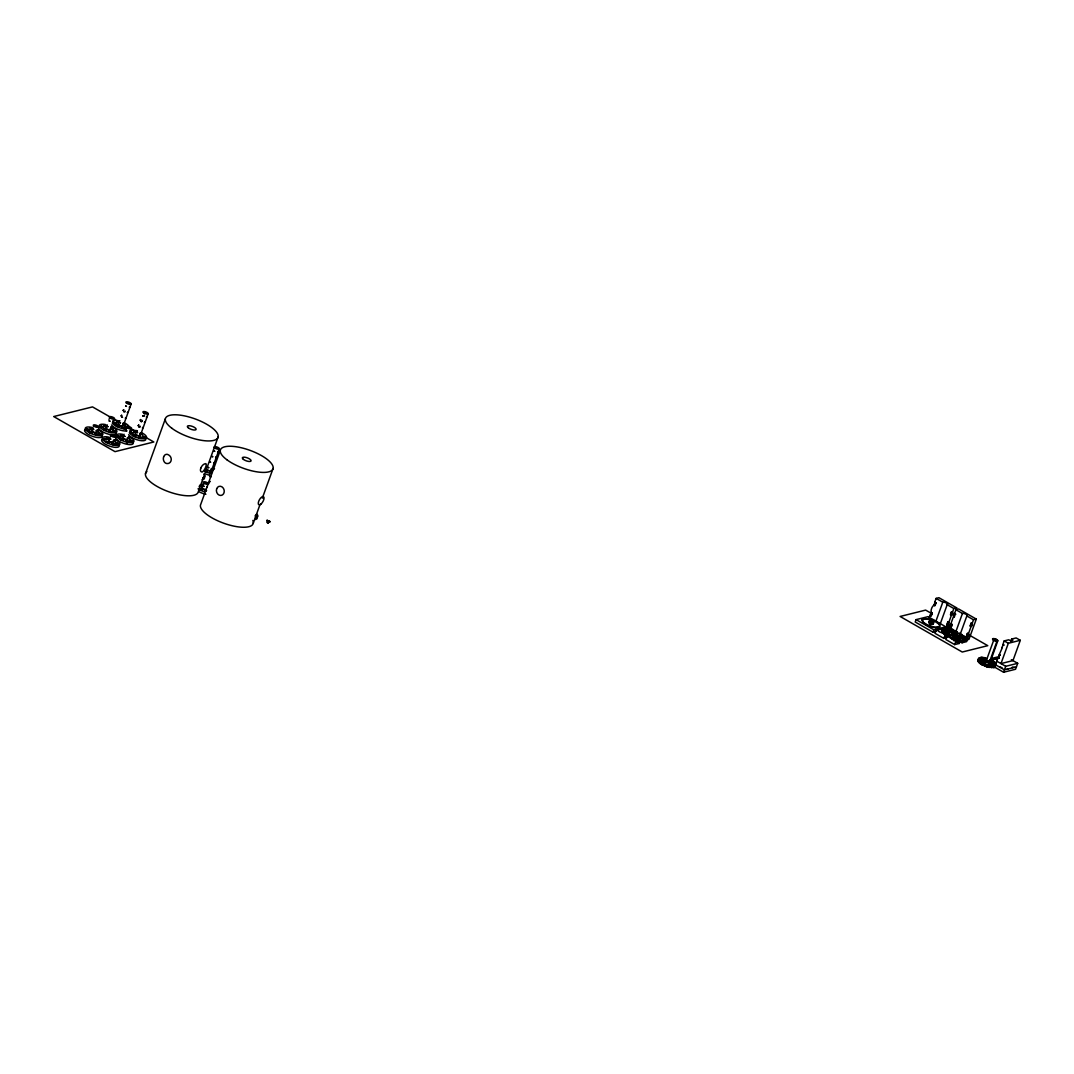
<?xml version="1.0" encoding="UTF-8"?>
<svg xmlns="http://www.w3.org/2000/svg" width="1074" height="1074" viewBox="0 0 1074 1074"><rect width="100%" height="100%" fill="white"/><g stroke="black" fill="none" stroke-linecap="round" stroke-linejoin="round"><path stroke-width="1.5" d="M944.811 635.915L945.67 636.694L944.811 635.915L945.321 634.143L942.113 630.8L946.087 634.841L946.221 636.546C948.449 635.902 944.288 632.559 951.913 635.137L952.813 634.909C955.967 633.378 950.785 632.948 952.813 634.909M958.881 640.56L958.276 640.708C956.061 645.461 960.599 636.318 957.068 642.762L956.155 640.614L956.827 639.406L954.679 638.48L953.94 639.5L954.41 638.493M956.142 632.076L955.31 634.143L956.048 634.559L957.109 631.848L956.142 632.076C953.323 631.19 946.369 626.223 945.415 630.774C947.456 634.412 940.435 632.653 944.516 632.398C948.53 633.848 942.69 635.311 943.375 632.344M956.773 635.083L956.357 637.607L958.303 637.822L958.867 635.325L955.041 635.15L953.054 636.144L951.926 639.043C947.026 635.365 954.652 641.487 953.054 636.144M935.722 627.659L926.849 624.625L923.492 622.356L922.391 619.456L921.908 620.49C925.264 625.833 933.83 629.082 939.763 626.786C939.629 621.282 927.681 616.597 922.15 619.671M107.132 424.713L106.823 425.183M946.221 636.546C944.731 633.472 950.275 637.191 945.845 635.271M946.301 632.304C950.691 629.592 947.859 636.345 946.664 631.525M946.57 631.633L949.349 632.68M949.362 632.546L949.241 632.787M952.437 633.633L952.705 634.855M954.115 638.654L956.33 639.876M957.135 638.506C961.552 635.821 958.8 642.628 957.511 637.741M957.404 637.835L960.196 638.882M960.062 639.46L960.21 638.748M965.459 640.171C965.942 635.298 962.707 643.702 963.284 639.849C965.996 639.648 965.419 640.816 963.016 640.373M963.284 639.849L964.345 640.453L965.459 638.923M946.087 634.841L945.321 634.143M956.934 641.044L954.571 639.191L954.101 640.99M945.926 628.881L942.918 629.297L941.791 631.807L943.71 630.841L947.456 631.015L948.02 629.122M953.014 637.325L955.054 635.486L961.096 636.197L966.815 638.587L965.284 640.708M939.575 624.652L935.253 621.282M933.4 623.779C929.185 612.623 927.144 630.8 933.574 622.088M933.252 623.967L933.601 622.302M142.318 420.471L142.278 421.196M144.426 416.081L144.265 415.061M933.373 623.538L933.427 621.846M932.97 624.075L933.481 622.464M97.385 429.936C95.868 429.989 101.211 432.07 96.096 430.406M114.448 439.696C112.743 439.736 118.409 441.669 113.401 440.367M950.329 629.646L949.591 632.116L954.987 634.372L957.458 633.955L956.048 634.559M933.145 621.591L933.199 623.256M932.541 624.115L933.225 622.571M984.509 660.577L985.314 659.047L984.509 660.577L985.194 661.571L989.986 662.725L997.813 640.762M979.931 657.691L979.3 659.933L983.368 663.101L987.597 664.806L986.912 666.927L980.535 664.014L977.729 660.765L978.589 658.469L981.206 657.422L984.898 657.704L984.053 659.396L985.14 659.449M989.986 662.725L989.825 660.134M932.756 621.322L932.031 624.075M948.02 635.607L947.993 634.197M963.781 640.507L962.76 641.339C958.666 638.882 957.364 642.333 962.17 642.735L966.667 641.621L967.956 638.05L961.458 635.07M989.664 662.873C992.98 659.637 986.039 661.799 984.106 659.261M983.341 662.618L984.415 663.101L982.858 662.98L982.603 661.772L985.502 662.806L982.562 661.893M990.201 660.47L990.134 662.497M956.907 639.701L956.598 639.862M982.415 662.47L982.603 661.772M986.657 658.886L983.328 658.12L985.529 659.181M991.584 663.651C1001.612 664.309 986.08 662.94 993.584 664.282M946.073 633.365L945.805 633.016M956.907 639.567L956.652 639.231M945.805 634.17L946.06 633.499M980.401 658.805C976.897 658.939 986.966 659.772 980.911 660.483M983.341 658.416L985.274 659.946L983.328 658.12M980.173 658.845L982.629 660.631M949.228 633.11L949.282 632.385M960.062 639.312L960.116 638.587M958.867 635.325L961.176 635.862L960.438 638.318L965.835 640.574M947.644 635.647L948.49 634.13M959.337 640.346C957.578 643.756 955.86 641.554 958.142 640.386L957.699 641.715M989.167 662.927L989.798 660.913M948.906 633.418L949.107 632.197M947.832 636.936L948.208 635.566L947.214 634.304L946.664 635.66L947.255 634.372M959.055 641.769L959.203 643.474L958.84 640.399M991.785 663.987L992.134 662.819M988.845 663.638L991.369 664.806L988.469 663.772L989.543 664.793L991.369 664.806M959.981 639.151L959.941 638.412M933.078 620.289L935.226 621.537M992.725 659.731C990.362 659.678 1002.498 657.785 993.786 658.939M987.597 664.806L993.45 665.652L995.705 664.068L995.773 665.41C989.986 667.652 981.623 664.47 978.36 659.261L979.152 658.228M995.289 666.954L995.356 663.141L996.001 664.605L994.47 667.518L986.912 666.927M948.1 635.593L949.094 634.17M959.525 641.836L959.941 640.386M980.28 660.148L980.038 659.235M988.563 662.886L988.979 661.436M988.872 664.444L989.543 664.793M991.785 661.826C986.724 655.999 995.222 665.424 989.597 660.792M991.758 663.437L992.43 662.819M956.397 639.043L953.86 639.191M959.794 638.963L959.7 638.225M931.44 623.954L932.272 621.081M128.45 437.037L129.887 438.098L127.444 437.601M212.196 468.277L213.619 469.338L211.175 468.841M954.37 639.137L954.705 640.05L956.008 639.849M994.47 667.518L994.725 665.37M953.041 639.876L953.766 635.499M944.14 632.908C947.416 631.351 942.757 632.197 945.241 632.667M947.993 632.224C947.59 626.612 950.691 635.378 947.456 631.499M948.986 630.962C948.449 632.667 949.523 631.405 946.301 632.156M956.531 637.996C953.43 635.096 958.8 641.326 955.001 638.52M958.276 638.292L958.8 636.761L959.82 637.11L959.364 638.614L957.149 638.359M989.02 665.155L989.745 664.699L990.094 665.544M945.254 633.177L945.63 631.66M959.834 637.177L959.391 638.56L958.25 638.117M993.114 667.813L993.45 665.652M945.657 631.821L944.919 633.257M955.994 639.46L956.437 638.063L955.9 639.473M959.74 637.244C958.344 640.185 960.774 636.922 958.894 637.003M988.765 666.028L989.141 664.658L990.282 665.101M948.933 630.841L948.49 632.224L948.852 630.774M949.792 634.304L948.678 635.633M959.337 638.426L959.592 636.922L959.001 638.211M960.183 641.957L960.639 640.52M987.865 662.752L988.322 661.316M954.222 634.385L954.048 633.7M948.342 632.452C949.926 628.303 945.805 633.754 948.06 630.787M989.315 664.618L988.859 666.014L989.436 664.618M991.329 667.813L991.745 665.638M101.171 434.473L98.311 433.305L99.761 434.46M106.769 426.875L103.91 425.707L105.749 426.955M123.832 436.648L120.973 435.48L122.423 436.635M136.586 432.258L133.726 431.09L135.915 432.392M144.829 437.642C138.6 433.721 148.628 438.434 142.332 436.393M213.431 469.888L211.967 468.734M956.41 637.808C954.826 640.829 958.035 637.996 954.92 638.976M948.691 631.042L947.912 632.371M955.766 639.46L956.236 638.063M959.055 638.641L959.525 637.244M944.999 632.895L945.456 631.525L947.456 631.015M948.288 632.076L948.745 630.707M952.182 634.17C956.343 632.492 952.289 634.022 954.021 632.868L954.625 632.72M955.833 639.097L956.303 637.741M989.208 667.504L989.919 664.927M995.625 663.625C994.86 659.584 988.416 660.765 992.04 661.302M944.771 633.23L945.254 631.834M955.618 639.433L956.102 638.037L955.471 639.392M958.921 638.614L959.404 637.218M990.08 661.678L989.906 660.98M945.335 631.472C944.489 634.559 946.409 629.109 942.73 631.781L942.918 629.297M948.154 632.009L948.624 630.653M947.429 635.647L947.443 634.506M954.021 634.009L954.491 632.653M955.699 639.03L956.182 637.674M958.276 641.863L958.746 640.507M950.53 634.519L949.335 635.754L951.376 635.727M960.868 642.158L961.378 640.722M987.127 662.537L987.637 661.114M930.822 623.779L931.346 622.302L932.85 622.598M944.623 633.19L945.12 631.794M958.76 638.574L959.257 637.177M123.309 425.64L131.149 403.972M140.372 435.4L148.212 413.732M145.487 473.701L165.342 418.833M218.156 436.89L198.287 491.744A27.937 9.559 19.9 0 1 166.577 490.939A27.937 9.559 19.9 0 1 146.87 471.553M211.538 470.479L219.391 448.811M220.318 450.301L200.449 505.169A27.937 9.559 19.9 0 0 228.453 524.756A27.937 9.559 19.9 0 0 252.846 520.46M253.263 523.213L260.069 504.404M262.338 498.135L273.118 468.358M916.068 619.631L933.87 629.807L945.832 626.827L928.043 616.651L916.068 619.631L915.209 621.994L933.011 632.183L936.004 631.445M929.185 617.577L929.99 615.348L931.292 615.818L932.286 613.079C929.117 613.079 932.675 603.279 934.984 605.629L935.978 602.876L934.675 602.407L936.125 598.393L938.918 597.694L956.639 607.83L949.295 628.129M930.312 615.268L931.306 612.516M934.004 605.065L934.998 602.326M929.99 615.348L930.957 615.899L932.286 613.079M933.682 605.145L934.649 605.709L935.978 602.876M936.004 620.947L942.784 602.205L936.125 598.393M933.011 632.183L933.87 629.807M938.582 629.149L940.623 629.243L936.246 629.726L934.957 633.298L943.845 638.386L946.852 637.647M939.831 625.014L947.174 604.716A2.792 0.953 19.9 0 0 946.462 603.091A2.792 0.953 19.9 0 0 942.784 602.205M938.475 629.431L946.61 627.753L944.57 627.659M939.132 631.713L946.1 634.586M944.462 627.941L948.221 626.76L951.202 628.465M946.718 624.934L947.711 622.182L949.027 622.665C950.047 626.598 945.039 624.437 948.033 625.404M950.409 614.731L951.403 611.992L952.719 612.462C953.739 616.395 948.718 614.234 951.725 615.201M947.053 624.84L948.047 622.101M950.745 614.65L951.739 611.912M946.892 627.713L947.698 625.484M947.711 622.182L948.691 622.745L951.389 615.295M951.403 611.992L952.383 612.542L953.833 608.528L956.639 607.83M943.845 638.386L945.147 634.828M949.98 626.518L950.973 623.779L951.94 624.33C952.96 628.263 947.953 626.102 950.946 627.082M953.672 616.328C955.457 618.087 951.765 615.268 954.665 613.576L955.632 614.14L954.665 613.576M949.429 635.365L947.093 635.942L945.805 639.5L954.692 644.601L959.203 643.474M950.624 627.162L951.94 624.33M954.316 616.959L955.31 614.221M950.154 635.781L950.705 636.224L951.255 634.801M950.638 635.311L955.417 633.875L949.698 631.539M957.109 631.848L950.705 628.585M955.672 632.197L962.452 613.455L955.779 609.643L958.585 608.945L976.293 619.094L968.949 639.379L966.157 640.077M955.31 634.143L959.069 632.962L962.049 634.667M954.692 644.601L955.981 641.03L956.947 640.789M960.049 634.707L966.842 615.966A2.792 0.953 19.9 0 0 966.13 614.341A2.792 0.953 19.9 0 0 962.452 613.455M966.385 636.184L967.379 633.432L968.681 633.915C969.701 637.849 964.694 635.687 967.687 636.654M970.077 625.981L971.071 623.242L972.373 623.712C973.393 627.646 968.386 625.484 971.379 626.464M966.721 636.103L967.714 633.351M970.413 625.9L971.406 623.162M966.56 638.963L967.365 636.734M967.379 633.432L968.359 633.996L971.057 626.545M971.071 623.242L972.051 623.793L973.5 619.779L976.293 619.094M993.692 640.238L986.335 660.523L984.16 662.819M989.704 661.316L997.209 640.587M998.041 657.865L999.196 657.986L998.041 657.865L995.544 664.779L1004.445 669.867L1016.42 666.887M999.035 655.127L1000.189 655.247L999.035 655.127L1002.391 647.515M1002.727 644.937L1003.881 645.044L1002.727 644.937L1004.19 640.909L1008.687 639.795A2.792 0.953 19.9 0 0 1012.366 640.681A2.792 0.953 19.9 0 0 1011.654 639.057L1016.152 637.943L1020.3 640.305L1012.957 660.604L1000.981 663.584L1008.325 643.286L1020.3 640.305M998.538 658.147L999.693 654.965M1001.733 647.676L1003.385 644.762M999.599 666.766L1002.055 667.76M1010.527 642.185L1011.654 639.057M1003.586 672.243L1005.734 666.31L1017.709 663.329L1015.561 669.263L1003.586 672.243L994.685 667.155M1006.781 669.29L1008.097 668.968M1012.863 667.531L1012.03 667.384L1014.178 667.196M948.006 631.942L948.49 630.599M947.281 635.593L947.765 634.237M953.873 633.955L954.356 632.599M955.551 638.976L956.048 637.62M958.84 638.157L959.337 636.801M964.707 640.158L965.204 638.802L964.345 640.453M944.234 634.009L943.778 633.11M984.603 666.122L985.408 664.041M944.476 633.123L944.986 631.74M947.765 632.304L948.288 630.921M955.323 639.339L955.833 637.943M959.122 637.124L958.612 638.52L959.001 637.07M993.974 664.014L993.544 663.101M944.556 632.72L945.201 631.418M947.845 631.901L948.355 630.559M947.12 635.539L947.63 634.197M953.712 633.902L954.222 632.559M955.404 638.923L955.9 637.58M958.693 638.104L959.203 636.761M964.559 640.117L965.07 638.762M985.449 662.645L984.388 661.92M981.287 660.617L982.885 660.107M944.328 633.056L944.865 631.673L944.516 632.398M947.63 632.237L948.154 630.854M955.712 637.889L955.175 639.258L955.363 638.6M982.428 665.115L983.368 663.101M981.69 664.685L982.67 662.698L983.502 662.98M944.408 632.693L945.066 631.378M946.986 635.513L947.496 634.17L946.677 635.553M952.692 630.438L951.779 632.841M958.545 638.077L959.069 636.734M957.82 641.728L958.344 640.386M967.956 638.05L963.539 636.64L962.626 639.043M964.412 640.091L964.935 638.748M961.552 642.427L962.103 641.017M964.533 639.782L964.653 638.869L964.09 640.225M986.402 662.255L986.952 660.846M946.798 635.808L947.335 634.439M953.927 632.801L953.376 634.17L954.021 632.868M955.068 639.191L955.605 637.822M980.535 664.014L981.582 662.054M944.274 632.68L944.932 631.351M954.974 639.111L955.524 637.755M964.143 640.305L964.694 638.936M947.469 631.874L948.02 630.532M953.336 633.888L953.887 632.532L953.269 633.915M979.072 662.859L980.2 660.98M944.637 631.472L944.086 632.841L944.664 631.378M947.375 632.022L947.953 630.559L947.402 631.901M953.242 634.022L953.806 632.667M964.116 640.117L964.667 638.775M981.649 660.711L980.696 659.825L981.488 660.094M984.939 659.892L984.563 660.859M978.119 661.759L979.3 659.933M930.218 623.538L930.822 622.088L929.507 620.866M977.729 660.765L978.938 658.993M946.113 636.493L945.59 635.808M957.189 642.145L956.504 642.319M962.17 642.735L962.76 641.339M946.409 635.11L945.845 636.305M985.194 661.571L985.825 660.188M982.723 659.637L982.28 660.765M991.154 664.47L990.711 665.598M946.382 632.465L946.865 631.472M963.096 640.681L963.579 639.688M929.681 623.256L930.352 621.846M930.769 619.47L923.21 618.879M984.791 661.208L985.435 659.852M945.576 635.942L945.952 635.177M952.168 634.304L952.544 633.539M953.846 639.325L954.222 638.56M963.016 640.52L963.378 639.742M984.657 660.349L986.093 658.859M930.084 621.833L930.702 620.597M929.238 622.947L929.963 621.577M954.947 631.405L953.873 633.741M965.794 637.62L964.721 639.956M930.245 620.571L928.715 622.128M928.916 622.652L929.681 621.309M125.081 410.953L125.134 411.758M140.157 426.203L140.13 426.942M929.144 621.833L929.883 620.597M928.728 622.37L929.52 621.067M928.849 621.94L929.628 620.705M109.038 419.437L109.011 418.954M110.018 437.561L110.112 437.011M88.592 430.083L87.45 429.627L88.108 430.137M128.101 441.964L126.987 441.468L127.658 441.964M123.98 434.876L124.02 434.205M992.873 661.557L992.738 660.322M956.357 637.607L952.638 638.023L954.558 637.043L958.303 637.231L966.224 640.117M92.794 427.949L92.914 427.197M202.785 484.898L202.905 484.146L202.516 484.911M935.749 627.31L939.763 626.786M977.971 659.946L979.407 657.892L981.206 657.422M92.928 429.103L90.028 428.056L92.914 428.808M91.867 433.386L89.813 431.99M116.475 421.867L118.61 422.189M103.641 439.065L105.776 439.387M114.797 445.16L112.22 443.804M129.551 438.742L128.236 437.494M129.417 440.313L132.317 441.347L130.491 441.32M201.858 490.321L199.281 488.979M982.898 657.422L980.75 657.61M101.533 426.834L103.654 426.861L100.956 425.895L102.634 427.318L101.6 427.116M989.637 661.463L990.416 660.792M990.752 661.181L992.081 660.711L991.342 660.282M950.973 623.779L951.618 624.41M953.148 629.579L950.611 628.854M947.859 636.144L948.208 635.566M958.706 642.359L959.606 642.131M991.141 658.577L998.619 656.711M113.32 422.592L116.073 423.733M119.147 422.632C119.805 420.39 113.992 421.639 118.852 422.619M106.823 426.418L104.071 425.291L106.796 425.854M105.87 430.11L103.762 428.674L105.87 430.11L103.185 429.358L103.91 430.204M125.054 426.606L127.363 427.21M130.451 432.204C137.19 434.715 126.732 429.761 133.082 433.332M135.297 436.594C135.955 434.352 130.035 435.574 134.988 436.581M115.509 442.985L118.274 444.112M126.262 441.038L128.961 442.005M200.194 484.777L202.503 485.381M199.254 486.992L199.214 486.2M122.06 439.991L123.295 439.454L120.449 438.568L122.288 439.83L121.349 439.79M122.906 423.196L125.43 424.364L122.946 423.988M121.98 427.452L124.665 428.137L122.288 427.385M139.043 437.212L141.768 437.776L139.244 436.608L141.58 438.326L139.083 437.95M202.543 486.173L200.22 485.354L202.315 485.918M123 423.747L125.175 424.754M116.422 425.385L118.65 426.553L116.462 426.365M127.296 427.452L125.108 426.15L127.793 426.848M127.094 428.002L125.081 427.183M140.264 432.956L142.453 434.258L140.009 433.762M140.063 433.507L142.238 434.514M122.087 440.367C125.43 440.515 118.972 437.628 120.65 439.79M105.668 439.763C107.977 437.856 101.775 438.138 104.876 439.803M114.26 445.2L112.246 444.368M205.819 471.607L206.879 471.405L205.765 470.519M127.309 443.361L126.611 443.092M984.63 657.906L986.899 658.483M110.998 427.09L112.877 428.204L110.689 428.016M101.641 426.445L103.507 427.573L101.332 427.385M111.226 428.875L112.676 428.754L111.172 427.734M97.184 431.641L98.633 431.52L97.143 430.499M96.042 434.044L97.868 435.292L95.036 434.42M90.981 433.372L89.558 432.782M114.247 441.401L115.697 441.28L114.206 440.259M205.631 470.962L207.081 470.855L205.577 469.835M206.611 490.536L205.201 490.523L205.926 491.368M200.972 490.321L199.146 489.355M255.008 515.882L256.404 515.896L255.693 515.037M111.092 428.043L111.159 428.513M961.176 635.862L963.539 636.64M123.013 427.533L124.477 428.687L121.778 428.002M143.419 437.615L142.372 437.131M113.428 431.56C118.006 432.889 111.521 428.727 112.757 431.211M211.833 471.969L210.048 471.822L211.122 472.842M108.004 439.253C112.099 440.689 107.158 436.554 107.105 438.716M107.669 443.038L106.205 441.884L109.051 442.757M981.072 660.228L981.837 660.215M140.788 434.433L140.264 433.977L141.419 434.433M104.581 430.15L104.057 429.694L105.198 430.137M958.84 638.426L959.538 638.775M114.247 423.706L113.347 423.169M90.578 429.332C95.438 431.211 89.545 426.579 90.27 429.144M116.448 444.086L115.388 443.374M117.563 422.538L118.476 422.592M130.504 440.971L132.505 440.796L129.753 439.669L131.444 441.011L130.397 440.904M955.967 632.385L947.98 629.458L942.22 629.928M947.174 604.716L953.833 608.528M966.842 615.966L973.5 619.779M1004.19 640.909L1008.325 643.286M934.675 602.407L935.642 602.97M930.983 612.61L931.95 613.16M931.426 613.415L925.64 610.099L900.106 616.463L962.25 652.025L987.771 645.675L968.99 634.922M1011.346 659.691L1017.709 663.329M961.552 634.788L963.902 636.063M945.885 627.337L946.61 627.753M956.733 633.539L957.458 633.955A2.792 0.953 19.9 0 0 956.142 633.741M945.791 627.605L946.516 628.022M956.625 633.821L957.364 634.237M996.833 661.208L1005.734 666.31M939.898 628.827L940.623 629.243M950.745 635.029L951.47 635.446M939.804 629.096L940.529 629.512M936.246 629.726L939.226 631.445M947.093 635.942L950.074 637.647M950.477 637.795L955.981 641.03M111.052 417.504L92.512 406.898L53.7 416.551L115.012 451.644L153.824 441.991L145.272 437.091M113.898 419.142L118.18 421.585M131.015 428.929L135.297 431.386M135.982 432.137L133.901 431.493L133.941 432.298M126.839 441.978L126.128 441.427M109.776 432.218L109.051 431.359L111.897 432.231M87.289 430.15L86.578 429.291L89.41 430.177M135.485 432.285L134.626 432.298M201.737 485.998L200.838 486.012M956.155 640.614L953.47 638.05M993.114 661.316L994.068 662.43M994.457 662.094L993.061 661.007M952.96 637.003L953.511 638.345M954.746 637.661L955.041 635.15M943.898 631.458L944.194 628.934M937.146 622.396L937.146 622.665A2.792 0.953 19.9 0 1 939.119 623.39M939.629 623.726A2.792 0.953 19.9 0 1 940.274 624.665M101.815 434.943A9.317 3.182 19.9 0 1 92.498 436.326A9.317 3.182 19.9 0 1 85.598 429.224M98.231 429.681A9.317 3.182 19.9 0 1 100.5 435.668A9.317 3.182 19.9 0 1 86.578 430.755A9.317 3.182 19.9 0 1 91.518 427.318M95.881 432.741A2.484 0.846 19.9 0 1 92.149 431.614M96.069 431.305A2.792 0.953 19.9 0 1 95.626 432.647A2.792 0.953 19.9 0 1 91.8 431.144A2.792 0.953 19.9 0 1 92.914 430.07M126.41 430.983A9.317 3.182 19.9 0 1 111.521 424.968M125.322 429.05A9.317 3.182 19.9 0 1 112.22 423.049M112.891 420.699A9.317 3.182 19.9 0 1 118.113 420.713M124.839 423.075A9.317 3.182 19.9 0 1 129.484 427.398M122.476 426.136A2.484 0.846 19.9 0 1 120.946 426.016M120.342 425.828A2.484 0.846 19.9 0 1 118.422 424.7M123.054 425.036A2.792 0.953 19.9 0 1 120.476 425.68A2.792 0.953 19.9 0 1 118.476 423.478M115.858 432.178A9.317 3.182 19.9 0 1 106.541 433.56A9.317 3.182 19.9 0 1 99.64 426.459M112.273 426.915A9.317 3.182 19.9 0 1 114.542 432.903A9.317 3.182 19.9 0 1 100.607 427.989A9.317 3.182 19.9 0 1 105.547 424.552M109.924 429.976A2.484 0.846 19.9 0 1 105.87 428.539M110.112 428.539A2.792 0.953 19.9 0 1 110.004 429.868A2.792 0.953 19.9 0 1 106.447 428.835A2.792 0.953 19.9 0 1 105.91 427.318M132.921 441.938A9.317 3.182 19.9 0 1 123.604 443.334A9.317 3.182 19.9 0 1 116.704 436.219M129.336 436.688A9.317 3.182 19.9 0 1 131.605 442.663A9.317 3.182 19.9 0 1 117.67 437.749A9.317 3.182 19.9 0 1 122.611 434.312M127.175 438.313A2.792 0.953 19.9 0 1 127.068 439.642A2.484 0.846 19.9 0 1 122.933 438.313M127.068 439.642A2.792 0.953 19.9 0 1 123.497 438.595A2.792 0.953 19.9 0 1 122.973 437.078M145.487 438.098A9.317 3.182 19.9 0 1 139.593 440.434A9.317 3.182 19.9 0 1 128.585 434.728M141.902 432.849A9.317 3.182 19.9 0 1 143.325 438.863A9.317 3.182 19.9 0 1 129.283 432.809M129.954 430.459A9.317 3.182 19.9 0 1 137.445 431.05M139.539 435.896A2.484 0.846 19.9 0 1 135.485 434.473M140.117 434.809A2.792 0.953 19.9 0 1 139.096 435.789A2.792 0.953 19.9 0 1 135.593 434.42A2.792 0.953 19.9 0 1 135.995 433.184M118.878 444.717A9.317 3.182 19.9 0 1 109.561 446.099A9.317 3.182 19.9 0 1 102.661 438.984M115.294 439.454A9.317 3.182 19.9 0 1 117.563 445.428A9.317 3.182 19.9 0 1 103.628 440.515A9.317 3.182 19.9 0 1 108.581 437.078M112.945 442.501A2.484 0.846 19.9 0 1 108.89 441.078M113.132 441.078A2.792 0.953 19.9 0 1 113.038 442.407A2.792 0.953 19.9 0 1 109.467 441.36A2.792 0.953 19.9 0 1 108.944 439.843M208.49 474.95A9.317 3.182 19.9 0 1 206.195 474.144M211.457 473.607A9.317 3.182 19.9 0 1 204.745 471.231M209.779 470.976A2.484 0.846 19.9 0 1 206.664 469.553M210.907 469.553A2.792 0.953 19.9 0 1 209.739 470.801A2.792 0.953 19.9 0 1 206.262 468.68M214.25 446.797A2.792 0.953 19.9 0 1 218.411 447.657A2.792 0.953 19.9 0 1 218.103 449.201A2.792 0.953 19.9 0 1 214.142 447.281M204.1 477.031A9.317 3.182 19.9 0 1 202.087 479.662M203.845 474.01A9.317 3.182 19.9 0 1 202.785 477.742M209.282 482.844A9.317 3.182 19.9 0 1 210.316 481.474M205.913 494.228A9.317 3.182 19.9 0 1 199.2 491.852M204.342 491.731A9.317 3.182 19.9 0 1 198.019 488.831M201.509 484.253A9.317 3.182 19.9 0 1 203.778 484.83M206.262 489.288A2.484 0.846 19.9 0 1 202.691 488.576A2.484 0.846 19.9 0 1 202.57 487.113M206.154 489.811A2.792 0.953 19.9 0 1 203.778 489.502M203.093 489.234A2.792 0.953 19.9 0 1 201.362 487.932M262.955 496.631A9.317 3.182 19.9 0 1 263.331 497.611M210.934 476.923A4.658 1.987 -60.2 0 1 210.168 472.882A4.658 1.987 -60.2 0 1 214.505 468.68M256.861 516.903A9.317 3.182 19.9 0 1 254.847 519.548M256.605 513.896A9.317 3.182 19.9 0 1 255.545 517.628M93.116 429.13L93.881 429.439L93.143 429.023M107.158 426.365L107.924 426.673L107.158 426.365M109.145 420.887L109.91 421.183L109.145 420.887M110.179 438.904L110.944 439.212L110.206 438.783M119.724 422.525L120.476 422.834L119.724 422.525M121.711 417.048L122.463 417.343L121.711 417.048M123.685 411.557L124.45 411.866L123.711 411.449M124.222 436.138L124.973 436.433L124.222 436.138M125.671 406.066L126.437 406.375L125.671 406.066M126.208 430.647L126.96 430.956L126.235 430.54M136.787 432.298L137.539 432.594L136.787 432.298M138.761 426.808L139.526 427.116L138.788 426.7M140.748 421.317L141.513 421.626L140.748 421.317M142.735 415.839L143.5 416.148L142.735 415.839M203.107 486.079L203.872 486.388L203.107 486.079M207.953 467.378L208.718 467.673L207.953 467.378M209.94 461.887L210.705 462.196L209.967 461.78M211.927 456.41L212.679 456.705L211.927 456.41M213.914 450.919L214.666 451.228L213.914 450.919M110.877 427.492L111.428 426.955L110.904 427.398M112.864 422.015L113.374 421.451L112.864 422.015M119.697 420.78L119.174 421.424L119.697 420.78M121.684 415.289L121.12 415.92L121.684 415.289M123.671 409.798L123.148 410.456L123.671 409.798M123.429 423.653L123.98 423.116L123.429 423.653M125.416 418.175L125.94 417.611L125.416 418.175M126.182 428.888L125.658 429.546L126.182 428.888M127.403 412.684L127.954 412.148L127.43 412.577M129.39 407.194L129.941 406.657L129.39 407.194M129.914 431.775L130.478 431.238L129.914 431.775M136.76 430.54L136.197 431.171L136.76 430.54M138.747 425.049L138.184 425.693L138.747 425.049M140.734 419.572L140.17 420.202L140.734 419.572M140.493 433.426L141.043 432.889L140.493 433.426M142.48 427.935L143.03 427.398L142.48 427.935M144.466 422.458L145.017 421.907L144.493 422.351M146.453 416.967L147.004 416.43L146.453 416.967M206.826 487.207L207.376 486.67L206.826 487.207M213.659 463.015L214.209 462.478L213.686 462.907M215.632 457.537L216.196 456.987L215.673 457.43M217.619 452.047L218.143 451.483L217.619 452.047M86.779 428.754L89.625 429.922L86.779 428.754M89.343 431.573L92.203 432.741L89.343 431.573M95.21 433.574L98.07 434.755L95.21 433.574M98.513 432.755L101.359 433.923L98.513 432.755M109.253 430.808L112.112 431.976L109.253 430.808M107.132 437.695L109.978 438.863L107.132 437.695M106.407 441.333L109.266 442.515L106.407 441.333M113.374 422.136L116.234 423.317L113.374 422.136M112.555 429.989L115.401 431.157L112.555 429.989M115.952 424.968L118.798 426.136L115.952 424.968M112.273 443.347L115.133 444.515L112.273 443.347M115.576 442.528L118.422 443.696L115.576 442.528M117.684 436.299L120.53 437.467L117.684 436.299M117.871 435.749L120.731 436.917L117.871 435.749M121.174 434.93L124.02 436.098L121.174 434.93M126.316 440.582L129.175 441.75L126.316 440.582M133.015 434.728L135.861 435.896L133.015 434.728M199.334 488.522L202.194 489.69L199.334 488.522M266.849 520.85L269.708 522.031L266.849 520.85M267.05 520.313L269.91 521.481L267.05 520.313M958.612 640.453L958.129 641.796L958.478 640.413M948.221 630.532L947.698 631.874L948.221 630.532M954.088 632.532L953.564 633.875L954.088 632.532M955.779 637.553L955.256 638.896L955.779 637.553M958.948 636.734L958.424 638.077L958.948 636.734M964.814 638.735L964.291 640.077L964.734 638.748M958.102 640.574L957.552 641.943L958.102 640.574M955.565 637.553L955.028 638.909L955.565 637.553M90.74 428.808L91.881 429.264L90.807 428.781M90.015 432.46L91.156 432.903L90.015 432.46M95.532 425.935L96.391 426.284L95.532 425.935M95.881 434.46L97.036 434.916L95.881 434.46M99.184 433.641L100.325 434.097L99.251 433.614M104.782 426.042L105.923 426.499L104.782 426.042M111.562 417.692L112.421 418.028L111.615 417.665M114.045 423.022L115.186 423.478L114.112 422.995M128.101 402.871L128.947 403.22L128.101 402.871M109.924 431.694L111.065 432.151L109.924 431.694M107.803 438.581L108.944 439.024L107.803 438.581M113.226 430.875L114.368 431.332L113.226 430.875M116.623 425.854L117.764 426.297L116.623 425.854M107.078 442.219L108.219 442.676L107.078 442.219M112.595 435.708L113.455 436.044L112.649 435.682M123.215 424.217L124.356 424.66L123.215 424.217M122.49 427.855L123.631 428.311L122.49 427.855M112.945 444.233L114.086 444.676L113.012 444.193M118.543 436.635L119.697 437.078L118.543 436.635M125.779 427.036L126.92 427.492L125.846 427.009M116.247 443.414L117.388 443.857L116.314 443.374M121.845 435.816L122.986 436.259L121.912 435.776M128.625 427.452L129.484 427.788L128.625 427.452M131.109 432.795L132.25 433.238L131.109 432.795M145.151 412.644L146.01 412.98L145.205 412.617M133.686 435.614L134.827 436.071L133.753 435.588M139.553 437.628L140.694 438.071L139.62 437.588M142.842 436.809L143.983 437.252L142.842 436.809M216.33 447.724L217.19 448.059L216.384 447.697M200.006 489.408L201.147 489.851L200.073 489.368M205.523 482.884L206.383 483.219L205.523 482.884M267.721 521.185L268.862 521.642L267.721 521.185M267.225 522.568L268.379 523.011L267.225 522.568M931.131 621.39L931.99 621.739L931.265 621.363M996.35 639.594L995.893 639.352A2.175 0.738 19.9 0 0 993.665 638.855A2.175 0.738 19.9 0 0 993.302 639.594L994.443 640.373A2.175 0.738 19.9 0 0 997.196 640.373L996.363 639.607M993.168 639.889A2.792 0.953 19.9 0 0 997.665 640.977A2.792 0.953 19.9 0 0 994.672 638.721A2.792 0.953 19.9 0 0 993.168 639.889M93.962 426.163A2.792 0.953 19.9 0 0 98.459 427.251A2.792 0.953 19.9 0 0 95.452 424.982A2.792 0.953 19.9 0 0 93.962 426.163M126.517 403.099A2.792 0.953 19.9 0 0 131.015 404.186A2.792 0.953 19.9 0 0 128.007 401.918A2.792 0.953 19.9 0 0 126.517 403.099M109.978 417.907A2.792 0.953 19.9 0 0 114.488 418.994A2.792 0.953 19.9 0 0 111.481 416.725A2.792 0.953 19.9 0 0 109.978 417.907M127.041 427.667A2.792 0.953 19.9 0 0 131.552 428.754A2.792 0.953 19.9 0 0 128.544 426.499A2.792 0.953 19.9 0 0 127.041 427.667M143.58 412.859A2.792 0.953 19.9 0 0 148.078 413.946A2.792 0.953 19.9 0 0 145.071 411.678A2.792 0.953 19.9 0 0 143.58 412.859M111.011 435.923A2.792 0.953 19.9 0 0 115.522 437.011A2.792 0.953 19.9 0 0 112.515 434.742A2.792 0.953 19.9 0 0 111.011 435.923M203.953 483.099A2.792 0.953 19.9 0 0 208.45 484.186A2.792 0.953 19.9 0 0 205.443 481.917A2.792 0.953 19.9 0 0 203.953 483.099M171.746 428.177A27.937 9.559 19.9 0 0 216.76 439.038A27.937 9.559 19.9 0 0 186.715 416.376A27.937 9.559 19.9 0 0 171.746 428.177M163.651 456.799A4.672 3.611 83.4 0 0 165.503 463.109A4.672 4.135 65.9 0 0 170.981 461.001A4.672 4.135 65.9 0 0 168.484 454.852A4.672 3.611 83.4 0 0 163.651 456.799M200.784 468.183A4.672 2.484 -56.9 0 0 202.248 471.969A4.672 1.463 -63.2 0 0 205.738 466.962A4.672 1.463 -63.2 0 0 205.241 463.726A4.672 2.484 -56.9 0 0 200.784 468.183M188.42 427.922A4.658 1.598 19.9 0 0 195.911 429.721A4.658 1.598 19.9 0 0 190.903 425.948A4.658 1.598 19.9 0 0 188.42 427.922M261.103 503.961A4.658 1.987 -60.2 0 0 263.68 496.832A4.658 1.987 -60.2 0 0 258.686 501.316A4.658 1.987 -60.2 0 0 261.103 503.961M216.666 488.764A4.658 3.893 76 0 0 220.855 495.463A4.658 3.893 76 0 0 223.432 488.334A4.658 3.893 76 0 0 216.666 488.764M243.382 459.377A4.658 1.598 19.9 0 0 250.886 461.189A4.658 1.598 19.9 0 0 245.879 457.417A4.658 1.598 19.9 0 0 243.382 459.377M226.721 459.645A27.937 9.559 19.9 0 0 271.735 470.506A27.937 9.559 19.9 0 0 241.69 447.845A27.937 9.559 19.9 0 0 226.721 459.645"/></g></svg>
